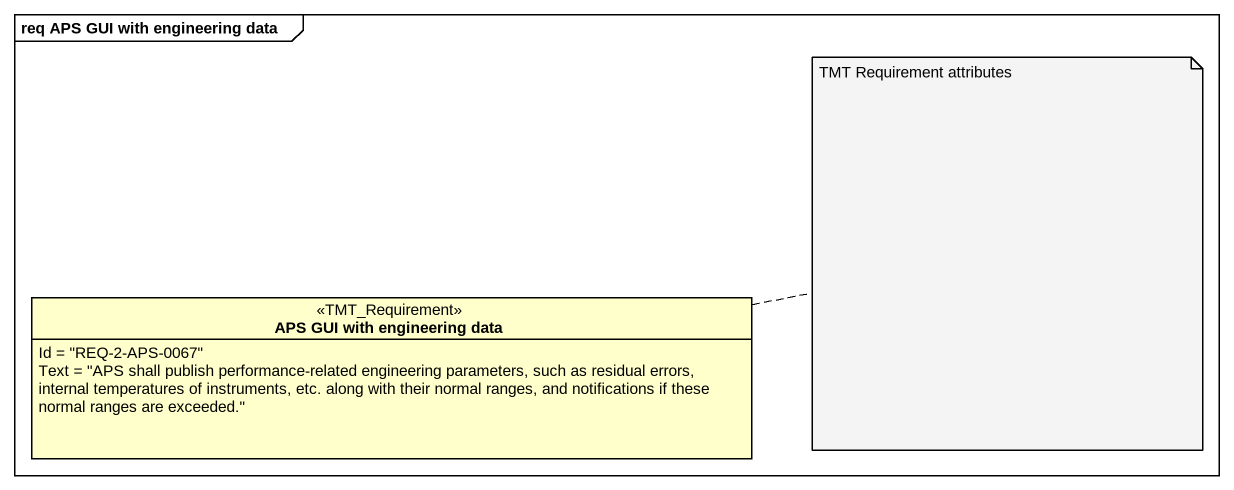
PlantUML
@startuml
mainframe req APS GUI with engineering data
hide circle
hide empty members
class "APS GUI with engineering data" as APS_GUI_with_engineering <<TMT_Requirement>> {
  Id = "REQ-2-APS-0067"
  Text = "APS shall publish performance-related engineering parameters, such as residual errors, internal temperatures of instruments, etc. along with their normal ranges, and notifications if these normal ranges are exceeded."
}
note right of APS_GUI_with_engineering : TMT Requirement attributes
@enduml
